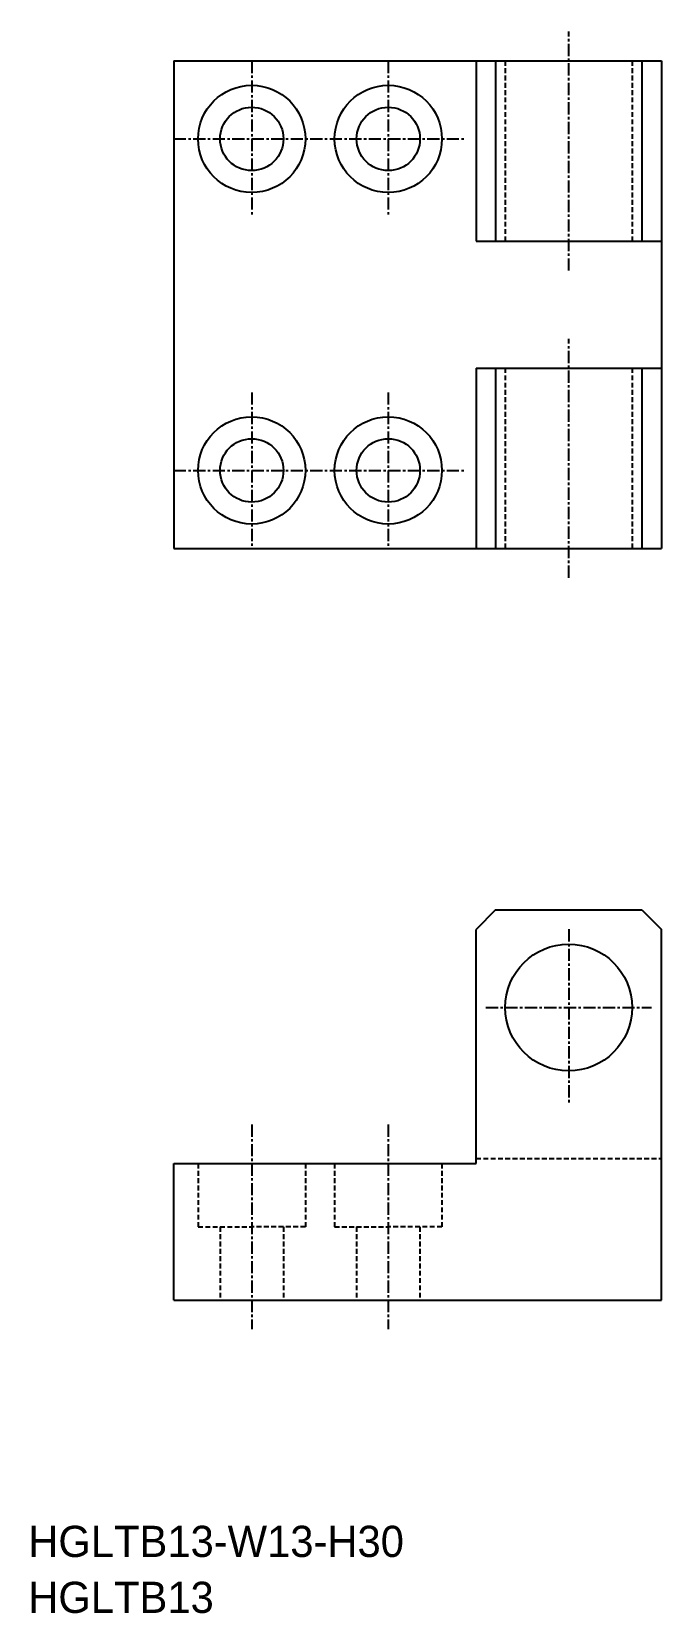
# Model space of a CAD drawing. Extents: x -107 to -42, y 394 to 556.
import ezdxf

# ---------------------------------------------------------------- set-up
doc = ezdxf.new("R2010")
doc.units = 0
doc.linetypes.add('CENTER', pattern=[2, 1.25, -0.25, 0.25, -0.25])
doc.linetypes.add('DASHED', pattern=[0.75, 0.5, -0.25])
doc.layers.get('0').update_dxf_attribs({"linetype": 'CONTINUOUS'})
doc.layers.add('CENTER', color=1, linetype='CENTER')
doc.layers.add('DASHED', color=2, linetype='DASHED')

msp = doc.modelspace()

# ---------------------------------------------------------------- linework, layer by layer
at = {"color": 7, "linetype": 'CONTINUOUS'}
for p, q in [((-92.33, 552.79), (-42.33, 552.79)), ((-92.33, 552.79), (-92.33, 502.79)), ((-61.33, 552.79), (-61.33, 534.29)), ((-59.33, 552.79), (-59.33, 534.29)), ((-44.33, 552.79), (-44.33, 534.29)), ((-42.33, 552.79), (-42.33, 502.79)), ((-61.33, 534.29), (-42.33, 534.29)), ((-61.33, 521.29), (-42.33, 521.29)), ((-61.33, 521.29), (-61.33, 502.79)), ((-59.33, 521.29), (-59.33, 502.79)), ((-44.33, 521.29), (-44.33, 502.79)), ((-92.33, 502.79), (-42.33, 502.79)), ((-59.33, 465.71), (-61.33, 463.71)), ((-59.33, 465.71), (-44.33, 465.71)), ((-44.33, 465.71), (-42.33, 463.71)), ((-61.33, 439.71), (-61.33, 463.71)), ((-42.33, 425.71), (-42.33, 463.71)), ((-92.33, 439.71), (-61.33, 439.71)), ((-92.33, 425.71), (-92.33, 439.71)), ((-92.33, 425.71), (-42.33, 425.71))]:
    msp.add_line(p, q, dxfattribs=at)
at = {"color": 3, "linetype": 'DASHED'}
for p, q in [((-58.33, 552.79), (-58.33, 534.29)), ((-45.33, 552.79), (-45.33, 534.29)), ((-58.33, 521.29), (-58.33, 502.79)), ((-45.33, 521.29), (-45.33, 502.79)), ((-89.83, 439.71), (-89.83, 433.21)), ((-78.83, 439.71), (-78.83, 433.21)), ((-75.83, 439.71), (-75.83, 433.21)), ((-64.83, 439.71), (-64.83, 433.21)), ((-61.33, 440.21), (-42.33, 440.21)), ((-89.83, 433.21), (-84.33, 433.21)), ((-87.58, 433.21), (-87.58, 425.71)), ((-78.83, 433.21), (-84.33, 433.21)), ((-81.08, 433.21), (-81.08, 425.71)), ((-75.83, 433.21), (-70.33, 433.21)), ((-73.58, 433.21), (-73.58, 425.71)), ((-64.83, 433.21), (-70.33, 433.21)), ((-67.08, 433.21), (-67.08, 425.71))]:
    msp.add_line(p, q, dxfattribs=at)
at = {"color": 7, "linetype": 'CONTINUOUS'}
for centre, radius in [((-84.33, 544.79), 5.5), ((-70.33, 544.79), 5.5), ((-84.33, 544.79), 3.25), ((-70.33, 544.79), 3.25), ((-84.33, 510.79), 5.5), ((-70.33, 510.79), 5.5), ((-84.33, 510.79), 3.25), ((-70.33, 510.79), 3.25), ((-51.83, 455.71), 6.5)]:
    msp.add_circle(centre, radius, dxfattribs=at)
at = {"layer": 'CENTER', "color": 1, "linetype": 'CENTER'}
for p, q in [((-51.83, 531.29), (-51.83, 555.79)), ((-84.33, 552.79), (-84.33, 536.79)), ((-70.33, 552.79), (-70.33, 536.79)), ((-92.33, 544.79), (-76.33, 544.79)), ((-78.33, 544.79), (-62.33, 544.79)), ((-51.83, 499.79), (-51.83, 524.29)), ((-84.33, 518.79), (-84.33, 502.79)), ((-70.33, 518.79), (-70.33, 502.79)), ((-92.33, 510.79), (-76.33, 510.79)), ((-78.33, 510.79), (-62.33, 510.79)), ((-51.83, 463.73), (-51.83, 445.73)), ((-60.33, 455.71), (-43.33, 455.71)), ((-84.33, 443.71), (-84.33, 422.71)), ((-70.33, 443.71), (-70.33, 422.71))]:
    msp.add_line(p, q, dxfattribs=at)
at = {"layer": 'DASHED', "linetype": 'CENTER'}
msp.add_line((-61.33, 521.29), (-61.33, 521.29), dxfattribs=at)

# ---------------------------------------------------------------- texts
at = {"color": 7, "linetype": 'CONTINUOUS'}
for s, p in [('HGLTB13-W13-H30', (-107.25, 399.36)), ('HGLTB13', (-107.25, 393.62))]:
    msp.add_text(s, height=3.2, dxfattribs=at).set_placement(p)

doc.saveas('drawing.dxf')
